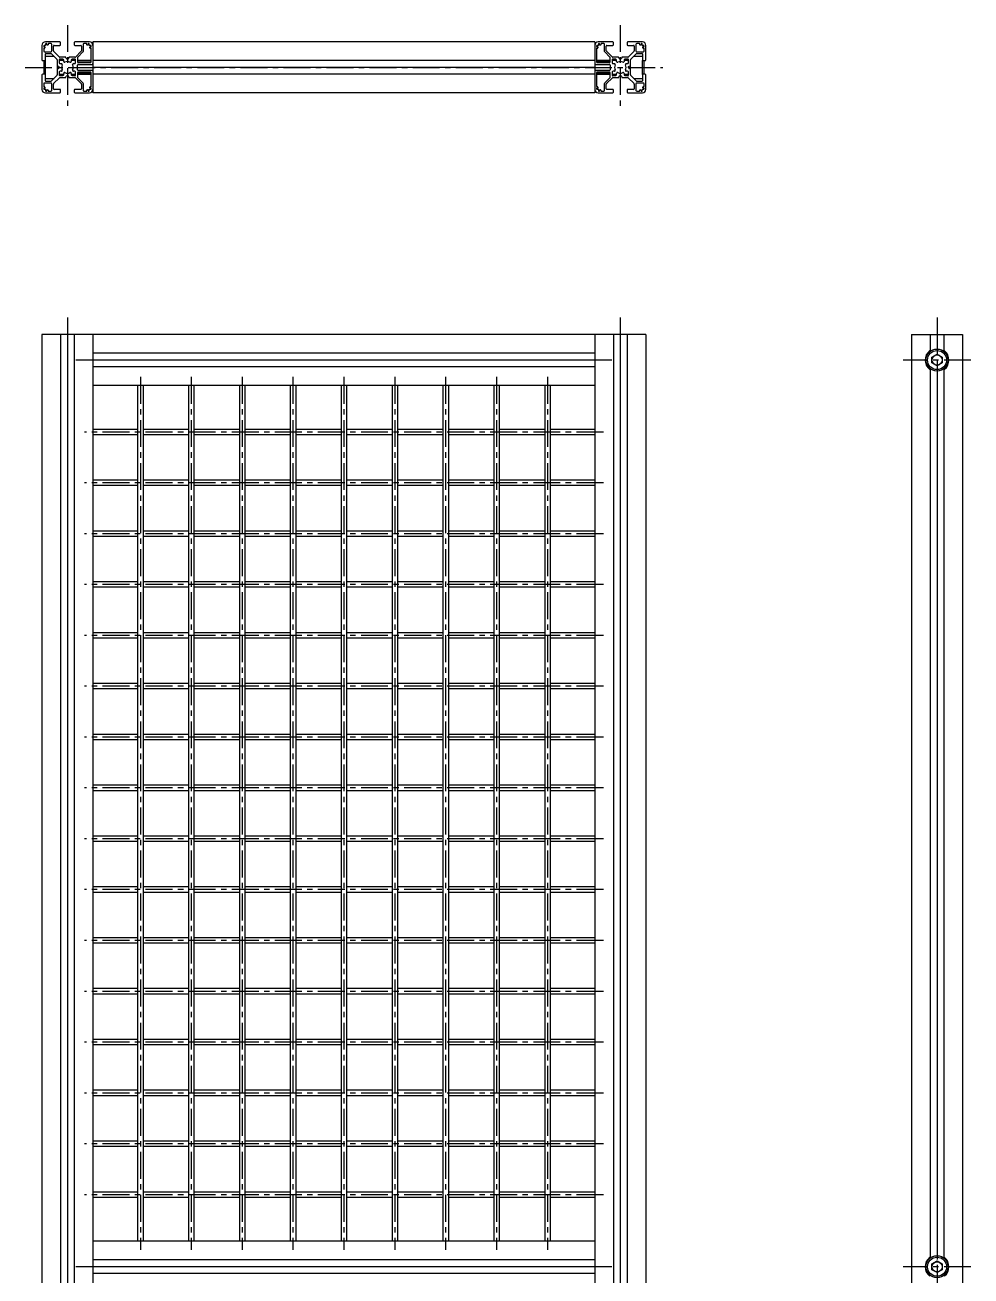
# Model space of a CAD drawing. Extents: x -10 to 548, y -8 to 1443.
# Drawn here: x -10 to 548, y 705 to 1443 of the extents above; entities that cross this region are included whole.
import ezdxf

# ---------------------------------------------------------------- set-up
doc = ezdxf.new("R2010")
doc.units = 0
doc.header["$LTSCALE"] = 0.5
doc.linetypes.add('CENTER', pattern=[50.8, 31.75, -6.35, 6.35, -6.35])
for name, color, linetype in [('MSM_CENTER', 1, 'CENTER'), ('MSM_CONTINUOUS', 7, 'CONTINUOUS'), ('MSM_NARROW', 5, 'CONTINUOUS')]:
    doc.layers.add(name, color=color, linetype=linetype)

msp = doc.modelspace()

# ---------------------------------------------------------------- linework, layer by layer
at = {"layer": 'MSM_CENTER'}
for p, q in [((15, 1442.66), (15, 1392.66)), ((341, 1442.66), (341, 1392.66)), ((-10, 1417.66), (366, 1417.66)), ((15, 1270), (15, 0)), ((341, 1270), (341, 0)), ((527.76, 1270), (527.76, 0)), ((336, 1245), (20, 1245)), ((547.76, 1245), (507.76, 1245)), ((58, 1235), (58, 720)), ((88, 1235), (88, 720)), ((118, 1235), (118, 720)), ((148, 1235), (148, 720)), ((178, 1235), (178, 720)), ((208, 1235), (208, 720)), ((238, 1235), (238, 720)), ((268, 1235), (268, 720)), ((298, 1235), (298, 720)), ((331, 1202.5), (25, 1202.5)), ((331, 1172.5), (25, 1172.5)), ((331, 1142.5), (25, 1142.5)), ((331, 1112.5), (25, 1112.5)), ((331, 1082.5), (25, 1082.5)), ((331, 1052.5), (25, 1052.5)), ((331, 1022.5), (25, 1022.5)), ((331, 992.5), (25, 992.5)), ((331, 962.5), (25, 962.5)), ((331, 932.5), (25, 932.5)), ((331, 902.5), (25, 902.5)), ((331, 872.5), (25, 872.5)), ((331, 842.5), (25, 842.5)), ((331, 812.5), (25, 812.5)), ((331, 782.5), (25, 782.5)), ((331, 752.5), (25, 752.5)), ((336, 710), (20, 710)), ((547.76, 710), (507.76, 710))]:
    msp.add_line(p, q, dxfattribs=at)
at = {"layer": 'MSM_CONTINUOUS'}
for p, q in [((10.6, 1432.66), (2, 1432.66)), ((11, 1431.06), (11, 1432.26)), ((19, 1432.26), (19, 1431.06)), ((28, 1432.66), (19.4, 1432.66)), ((326, 1432.66), (30, 1432.66)), ((30, 1432.66), (30, 1402.66)), ((326, 1432.66), (326, 1402.66)), ((336.6, 1432.66), (328, 1432.66)), ((337, 1431.06), (337, 1432.26)), ((345, 1432.26), (345, 1431.06)), ((354, 1432.66), (345.4, 1432.66)), ((0, 1430.66), (0, 1422.06)), ((1, 1430.3), (1, 1430.03)), ((1, 1428.83), (1, 1427.31)), ((1.66, 1430.5), (1.2, 1430.5)), ((1.2, 1429.83), (1.57, 1429.83)), ((1.57, 1429.03), (1.2, 1429.03)), ((1.4, 1426.91), (5.25, 1426.91)), ((1.77, 1429.63), (1.77, 1429.23)), ((2, 1422.06), (2, 1425.61)), ((2.11, 1431.46), (2.11, 1430.95)), ((2.3, 1425.91), (5.21, 1425.91)), ((2.57, 1431.66), (2.31, 1431.66)), ((2.77, 1431.03), (2.77, 1431.46)), ((3.37, 1430.83), (2.97, 1430.83)), ((3.57, 1431.46), (3.57, 1431.03)), ((5.35, 1431.66), (3.77, 1431.66)), ((5.42, 1425.82), (8.91, 1422.33)), ((5.75, 1427.41), (5.75, 1431.26)), ((6.75, 1427.49), (6.75, 1430.26)), ((10.3, 1423.78), (6.87, 1427.21)), ((7.15, 1430.66), (10.6, 1430.66)), ((19.4, 1430.66), (22.85, 1430.66)), ((23.13, 1427.21), (19.7, 1423.78)), ((24.13, 1426.79), (21.12, 1423.78)), ((23.25, 1430.26), (23.25, 1427.49)), ((24.25, 1431.26), (24.25, 1427.07)), ((26.23, 1431.66), (24.65, 1431.66)), ((26.43, 1431.03), (26.43, 1431.46)), ((27.03, 1430.83), (26.63, 1430.83)), ((27.23, 1431.46), (27.23, 1431.03)), ((27.69, 1431.66), (27.43, 1431.66)), ((27.89, 1430.7), (27.89, 1431.46)), ((28.8, 1430.5), (28.09, 1430.5)), ((28.23, 1429.23), (28.23, 1429.63)), ((28.42, 1429.83), (28.8, 1429.83)), ((28.8, 1429.03), (28.42, 1429.03)), ((29, 1430.03), (29, 1430.3)), ((29, 1420.86), (29, 1428.83)), ((327, 1430.3), (327, 1430.03)), ((327, 1428.83), (327, 1420.86)), ((327.91, 1430.5), (327.2, 1430.5)), ((327.2, 1429.83), (327.57, 1429.83)), ((327.57, 1429.03), (327.2, 1429.03)), ((327.77, 1429.63), (327.77, 1429.23)), ((328.11, 1431.46), (328.11, 1430.7)), ((328.57, 1431.66), (328.31, 1431.66)), ((328.77, 1431.03), (328.77, 1431.46)), ((329.37, 1430.83), (328.97, 1430.83)), ((329.57, 1431.46), (329.57, 1431.03)), ((331.35, 1431.66), (329.77, 1431.66)), ((331.75, 1427.07), (331.75, 1431.26)), ((334.88, 1423.78), (331.87, 1426.79)), ((332.75, 1427.49), (332.75, 1430.26)), ((336.3, 1423.78), (332.87, 1427.21)), ((333.15, 1430.66), (336.6, 1430.66)), ((345.4, 1430.66), (348.85, 1430.66)), ((349.13, 1427.21), (345.7, 1423.78)), ((347.09, 1422.33), (350.58, 1425.82)), ((349.25, 1430.26), (349.25, 1427.49)), ((350.25, 1431.26), (350.25, 1427.41)), ((352.23, 1431.66), (350.65, 1431.66)), ((350.75, 1426.91), (354.6, 1426.91)), ((350.79, 1425.91), (353.7, 1425.91)), ((352.43, 1431.03), (352.43, 1431.46)), ((353.03, 1430.83), (352.63, 1430.83)), ((353.23, 1431.46), (353.23, 1431.03)), ((353.69, 1431.66), (353.43, 1431.66)), ((353.89, 1430.7), (353.89, 1431.46)), ((354, 1425.61), (354, 1422.06)), ((354.8, 1430.5), (354.09, 1430.5)), ((354.22, 1429.23), (354.22, 1429.63)), ((354.8, 1429.03), (354.42, 1429.03)), ((354.42, 1429.83), (354.8, 1429.83)), ((355, 1430.03), (355, 1430.3)), ((355, 1427.31), (355, 1428.83)), ((356, 1422.06), (356, 1430.66)), ((0.4, 1421.66), (1.6, 1421.66)), ((1, 1421.66), (1, 1413.66)), ((1.87, 1421.76), (1.87, 1413.56)), ((7.09, 1424.16), (2, 1424.16)), ((9, 1422.12), (9, 1418.74)), ((9, 1418.74), (9, 1416.57)), ((9.13, 1418.56), (9.82, 1418.31)), ((10.03, 1418.13), (10.3, 1417.66)), ((10.3, 1417.66), (10.03, 1417.19)), ((10.2, 1422.26), (10.2, 1420.37)), ((12.79, 1421.66), (10.2, 1421.66)), ((12.29, 1422.46), (10.4, 1422.46)), ((13.91, 1423.66), (10.58, 1423.66)), ((10.7, 1419.87), (11.49, 1419.87)), ((12.79, 1421.16), (12.79, 1421.96)), ((14.35, 1422.84), (14.1, 1423.53)), ((15, 1422.36), (14.53, 1422.63)), ((15.47, 1422.63), (15, 1422.36)), ((15.9, 1423.53), (15.65, 1422.84)), ((19.42, 1423.66), (16.09, 1423.66)), ((17.21, 1421.96), (17.21, 1421.16)), ((19.8, 1421.66), (17.21, 1421.66)), ((19.6, 1422.46), (17.71, 1422.46)), ((18.51, 1419.87), (19.3, 1419.87)), ((19.8, 1420.37), (19.8, 1422.26)), ((21, 1423.49), (21, 1420.86)), ((29, 1421.66), (21, 1421.66)), ((21, 1416.26), (21, 1419.06)), ((21.4, 1420.46), (28.6, 1420.46)), ((21.4, 1419.46), (29.6, 1419.46)), ((326, 1421.66), (30, 1421.66)), ((326, 1417.66), (30, 1417.66)), ((326.4, 1419.46), (334.6, 1419.46)), ((335, 1421.66), (327, 1421.66)), ((327.4, 1420.46), (334.6, 1420.46)), ((335, 1420.86), (335, 1423.49)), ((335, 1419.06), (335, 1416.26)), ((336.2, 1422.26), (336.2, 1420.37)), ((338.79, 1421.66), (336.2, 1421.66)), ((338.29, 1422.46), (336.4, 1422.46)), ((339.91, 1423.66), (336.58, 1423.66)), ((336.7, 1419.87), (337.49, 1419.87)), ((338.79, 1421.16), (338.79, 1421.96)), ((340.35, 1422.84), (340.1, 1423.53)), ((341, 1422.36), (340.53, 1422.63)), ((341.47, 1422.63), (341, 1422.36)), ((341.9, 1423.53), (341.65, 1422.84)), ((345.42, 1423.66), (342.09, 1423.66)), ((343.21, 1421.96), (343.21, 1421.16)), ((345.8, 1421.66), (343.21, 1421.66)), ((345.6, 1422.46), (343.71, 1422.46)), ((344.51, 1419.87), (345.3, 1419.87)), ((345.7, 1417.66), (345.97, 1418.13)), ((345.97, 1417.19), (345.7, 1417.66)), ((345.8, 1420.37), (345.8, 1422.26)), ((346.18, 1418.31), (346.87, 1418.56)), ((347, 1418.74), (347, 1422.12)), ((347, 1416.57), (347, 1418.74)), ((354, 1424.16), (348.91, 1424.16)), ((354.13, 1413.56), (354.13, 1421.76)), ((354.4, 1421.66), (355.6, 1421.66)), ((355, 1413.66), (355, 1421.66)), ((0, 1413.26), (0, 1404.66)), ((1.6, 1413.66), (0.4, 1413.66)), ((2, 1409.71), (2, 1413.26)), ((2, 1411.16), (7.09, 1411.16)), ((8.91, 1412.98), (5.42, 1409.5)), ((6.87, 1408.11), (10.3, 1411.54)), ((9, 1416.57), (9, 1413.2)), ((9.82, 1417.01), (9.13, 1416.76)), ((10.2, 1414.95), (10.2, 1413.06)), ((10.2, 1413.66), (12.79, 1413.66)), ((10.4, 1412.86), (12.29, 1412.86)), ((10.58, 1411.66), (13.91, 1411.66)), ((11.49, 1415.45), (10.7, 1415.45)), ((12.79, 1413.36), (12.79, 1414.15)), ((14.1, 1411.79), (14.35, 1412.48)), ((14.53, 1412.69), (15, 1412.96)), ((15, 1412.96), (15.47, 1412.69)), ((15.65, 1412.48), (15.9, 1411.79)), ((16.09, 1411.66), (19.42, 1411.66)), ((17.21, 1414.15), (17.21, 1413.36)), ((17.21, 1413.66), (19.8, 1413.66)), ((17.71, 1412.86), (19.6, 1412.86)), ((19.3, 1415.45), (18.51, 1415.45)), ((19.7, 1411.54), (23.13, 1408.11)), ((19.8, 1413.06), (19.8, 1414.95)), ((21, 1414.46), (21, 1411.82)), ((21, 1413.66), (29, 1413.66)), ((21.12, 1411.54), (24.13, 1408.53)), ((29.6, 1415.86), (21.4, 1415.86)), ((28.6, 1414.86), (21.4, 1414.86)), ((29, 1406.48), (29, 1414.46)), ((326, 1413.66), (30, 1413.66)), ((334.6, 1415.86), (326.4, 1415.86)), ((327, 1414.46), (327, 1406.48)), ((327, 1413.66), (335, 1413.66)), ((334.6, 1414.86), (327.4, 1414.86)), ((331.87, 1408.53), (334.88, 1411.54)), ((332.87, 1408.11), (336.3, 1411.54)), ((335, 1411.82), (335, 1414.46)), ((336.2, 1414.95), (336.2, 1413.06)), ((336.2, 1413.66), (338.79, 1413.66)), ((336.4, 1412.86), (338.29, 1412.86)), ((336.58, 1411.66), (339.91, 1411.66)), ((337.49, 1415.45), (336.7, 1415.45)), ((338.79, 1413.36), (338.79, 1414.15)), ((340.1, 1411.79), (340.35, 1412.48)), ((340.53, 1412.69), (341, 1412.96)), ((341, 1412.96), (341.47, 1412.69)), ((341.65, 1412.48), (341.9, 1411.79)), ((342.09, 1411.66), (345.42, 1411.66)), ((343.21, 1414.15), (343.21, 1413.36)), ((343.21, 1413.66), (345.8, 1413.66)), ((343.71, 1412.86), (345.6, 1412.86)), ((345.3, 1415.45), (344.51, 1415.45)), ((345.7, 1411.54), (349.13, 1408.11)), ((345.8, 1413.06), (345.8, 1414.95)), ((346.87, 1416.76), (346.18, 1417.01)), ((347, 1413.2), (347, 1416.57)), ((350.58, 1409.5), (347.09, 1412.98)), ((348.91, 1411.16), (354, 1411.16)), ((354, 1413.26), (354, 1409.71)), ((355.6, 1413.66), (354.4, 1413.66)), ((356, 1404.66), (356, 1413.26)), ((1, 1408.01), (1, 1406.48)), ((1, 1405.28), (1, 1405.02)), ((1.2, 1406.28), (1.57, 1406.28)), ((1.57, 1405.48), (1.2, 1405.48)), ((1.2, 1404.82), (1.91, 1404.82)), ((5.25, 1408.41), (1.4, 1408.41)), ((1.77, 1406.08), (1.77, 1405.68)), ((2, 1402.66), (10.6, 1402.66)), ((2.11, 1404.62), (2.11, 1403.86)), ((5.21, 1409.41), (2.3, 1409.41)), ((2.31, 1403.66), (2.57, 1403.66)), ((2.77, 1403.86), (2.77, 1404.29)), ((2.97, 1404.49), (3.37, 1404.49)), ((3.57, 1404.29), (3.57, 1403.86)), ((3.77, 1403.66), (5.35, 1403.66)), ((5.75, 1404.06), (5.75, 1407.91)), ((6.75, 1405.06), (6.75, 1407.83)), ((10.6, 1404.66), (7.15, 1404.66)), ((11, 1403.06), (11, 1404.26)), ((19, 1404.26), (19, 1403.06)), ((22.85, 1404.66), (19.4, 1404.66)), ((19.4, 1402.66), (28, 1402.66)), ((23.25, 1407.83), (23.25, 1405.06)), ((24.25, 1408.24), (24.25, 1404.06)), ((24.65, 1403.66), (26.23, 1403.66)), ((26.43, 1403.86), (26.43, 1404.29)), ((26.63, 1404.49), (27.03, 1404.49)), ((27.23, 1404.29), (27.23, 1403.86)), ((27.43, 1403.66), (27.69, 1403.66)), ((27.89, 1403.86), (27.89, 1404.62)), ((28.09, 1404.82), (28.8, 1404.82)), ((28.23, 1405.68), (28.23, 1406.08)), ((28.42, 1406.28), (28.8, 1406.28)), ((28.8, 1405.48), (28.42, 1405.48)), ((29, 1405.02), (29, 1405.28)), ((326, 1402.66), (30, 1402.66)), ((327, 1405.28), (327, 1405.02)), ((327.2, 1406.28), (327.57, 1406.28)), ((327.57, 1405.48), (327.2, 1405.48)), ((327.2, 1404.82), (327.91, 1404.82)), ((327.77, 1406.08), (327.77, 1405.68)), ((328, 1402.66), (336.6, 1402.66)), ((328.11, 1404.62), (328.11, 1403.86)), ((328.31, 1403.66), (328.57, 1403.66)), ((328.77, 1403.86), (328.77, 1404.29)), ((328.97, 1404.49), (329.37, 1404.49)), ((329.57, 1404.29), (329.57, 1403.86)), ((329.77, 1403.66), (331.35, 1403.66)), ((331.75, 1404.06), (331.75, 1408.24)), ((332.75, 1405.06), (332.75, 1407.83)), ((336.6, 1404.66), (333.15, 1404.66)), ((337, 1403.06), (337, 1404.26)), ((345, 1404.26), (345, 1403.06)), ((348.85, 1404.66), (345.4, 1404.66)), ((345.4, 1402.66), (354, 1402.66)), ((349.25, 1407.83), (349.25, 1405.06)), ((350.25, 1407.91), (350.25, 1404.06)), ((350.65, 1403.66), (352.23, 1403.66)), ((354.6, 1408.41), (350.75, 1408.41)), ((353.7, 1409.41), (350.79, 1409.41)), ((352.43, 1403.86), (352.43, 1404.29)), ((352.63, 1404.49), (353.03, 1404.49)), ((353.23, 1404.29), (353.23, 1403.86)), ((353.43, 1403.66), (353.69, 1403.66)), ((353.89, 1403.86), (353.89, 1404.37)), ((354.22, 1405.68), (354.22, 1406.08)), ((354.34, 1404.82), (354.8, 1404.82)), ((354.8, 1405.48), (354.42, 1405.48)), ((354.42, 1406.28), (354.8, 1406.28)), ((355, 1406.48), (355, 1408.01)), ((355, 1405.02), (355, 1405.28)), ((0, 1260), (0, 10)), ((356, 1260), (0, 1260)), ((11, 1260), (11, 10)), ((15, 1260), (15, 10)), ((19, 1260), (19, 10)), ((30, 1260), (30, 10)), ((326, 1260), (326, 10)), ((337, 1260), (337, 10)), ((341, 1260), (341, 10)), ((345, 1260), (345, 10)), ((356, 1260), (356, 10)), ((512.76, 1260), (512.76, 10)), ((512.76, 1260), (542.76, 1260)), ((523.76, 1260), (523.76, 1250.74)), ((527.76, 1260), (527.76, 1251.5)), ((531.76, 1260), (531.76, 1250.74)), ((542.76, 1260), (542.76, 10)), ((326, 1249), (30, 1249)), ((523.39, 1250.47), (523.36, 1250.44)), ((523.52, 1250.57), (523.39, 1250.47)), ((523.62, 1250.65), (523.52, 1250.57)), ((523.7, 1250.7), (523.62, 1250.65)), ((523.74, 1250.73), (523.7, 1250.7)), ((523.76, 1250.74), (523.74, 1250.73)), ((524.76, 1246.73), (527.76, 1248.46)), ((527.76, 1248.46), (530.76, 1246.73)), ((531.77, 1250.74), (531.76, 1250.74)), ((531.81, 1250.71), (531.77, 1250.74)), ((531.88, 1250.66), (531.81, 1250.71)), ((532, 1250.57), (531.88, 1250.66)), ((532.16, 1250.44), (532, 1250.57)), ((326, 1245), (30, 1245)), ((326, 1241), (30, 1241)), ((524.76, 1243.27), (524.76, 1246.73)), ((527.76, 1241.54), (524.76, 1243.27)), ((530.76, 1243.27), (527.76, 1241.54)), ((530.76, 1246.73), (530.76, 1243.27)), ((523.36, 1239.56), (523.52, 1239.43)), ((523.52, 1239.43), (523.64, 1239.34)), ((523.64, 1239.34), (523.71, 1239.29)), ((523.71, 1239.29), (523.76, 1239.26)), ((523.76, 1239.26), (523.76, 715.74)), ((523.76, 1239.26), (523.76, 1239.26)), ((527.76, 1238.5), (527.76, 716.5)), ((531.76, 1239.26), (531.78, 1239.27)), ((531.76, 1239.26), (531.76, 715.74)), ((531.78, 1239.27), (531.82, 1239.3)), ((531.82, 1239.3), (531.9, 1239.35)), ((531.9, 1239.35), (532, 1239.43)), ((532, 1239.43), (532.13, 1239.53)), ((532.13, 1239.53), (532.16, 1239.56)), ((326, 1230), (30, 1230)), ((56.4, 1230), (56.4, 725)), ((59.6, 1230), (59.6, 725)), ((86.4, 1230), (86.4, 725)), ((89.6, 1230), (89.6, 725)), ((116.4, 1230), (116.4, 725)), ((119.6, 1230), (119.6, 725)), ((146.4, 1230), (146.4, 725)), ((149.6, 1230), (149.6, 725)), ((176.4, 1230), (176.4, 725)), ((179.6, 1230), (179.6, 725)), ((206.4, 1230), (206.4, 725)), ((209.6, 1230), (209.6, 725)), ((236.4, 1230), (236.4, 725)), ((239.6, 1230), (239.6, 725)), ((266.4, 1230), (266.4, 725)), ((269.6, 1230), (269.6, 725)), ((296.4, 1230), (296.4, 725)), ((299.6, 1230), (299.6, 725)), ((56.4, 1204.1), (30, 1204.1)), ((86.4, 1204.1), (59.6, 1204.1)), ((116.4, 1204.1), (89.6, 1204.1)), ((146.4, 1204.1), (119.6, 1204.1)), ((176.4, 1204.1), (149.6, 1204.1)), ((206.4, 1204.1), (179.6, 1204.1)), ((236.4, 1204.1), (209.6, 1204.1)), ((266.4, 1204.1), (239.6, 1204.1)), ((296.4, 1204.1), (269.6, 1204.1)), ((326, 1204.1), (299.6, 1204.1)), ((56.4, 1200.9), (30, 1200.9)), ((86.4, 1200.9), (59.6, 1200.9)), ((116.4, 1200.9), (89.6, 1200.9)), ((146.4, 1200.9), (119.6, 1200.9)), ((176.4, 1200.9), (149.6, 1200.9)), ((206.4, 1200.9), (179.6, 1200.9)), ((236.4, 1200.9), (209.6, 1200.9)), ((266.4, 1200.9), (239.6, 1200.9)), ((296.4, 1200.9), (269.6, 1200.9)), ((326, 1200.9), (299.6, 1200.9)), ((56.4, 1174.1), (30, 1174.1)), ((86.4, 1174.1), (59.6, 1174.1)), ((116.4, 1174.1), (89.6, 1174.1)), ((146.4, 1174.1), (119.6, 1174.1)), ((176.4, 1174.1), (149.6, 1174.1)), ((206.4, 1174.1), (179.6, 1174.1)), ((236.4, 1174.1), (209.6, 1174.1)), ((266.4, 1174.1), (239.6, 1174.1)), ((296.4, 1174.1), (269.6, 1174.1)), ((326, 1174.1), (299.6, 1174.1)), ((56.4, 1170.9), (30, 1170.9)), ((86.4, 1170.9), (59.6, 1170.9)), ((116.4, 1170.9), (89.6, 1170.9)), ((146.4, 1170.9), (119.6, 1170.9)), ((176.4, 1170.9), (149.6, 1170.9)), ((206.4, 1170.9), (179.6, 1170.9)), ((236.4, 1170.9), (209.6, 1170.9)), ((266.4, 1170.9), (239.6, 1170.9)), ((296.4, 1170.9), (269.6, 1170.9)), ((326, 1170.9), (299.6, 1170.9)), ((56.4, 1144.1), (30, 1144.1)), ((86.4, 1144.1), (59.6, 1144.1)), ((116.4, 1144.1), (89.6, 1144.1)), ((146.4, 1144.1), (119.6, 1144.1)), ((176.4, 1144.1), (149.6, 1144.1)), ((206.4, 1144.1), (179.6, 1144.1)), ((236.4, 1144.1), (209.6, 1144.1)), ((266.4, 1144.1), (239.6, 1144.1)), ((296.4, 1144.1), (269.6, 1144.1)), ((326, 1144.1), (299.6, 1144.1)), ((56.4, 1140.9), (30, 1140.9)), ((86.4, 1140.9), (59.6, 1140.9)), ((116.4, 1140.9), (89.6, 1140.9)), ((146.4, 1140.9), (119.6, 1140.9)), ((176.4, 1140.9), (149.6, 1140.9)), ((206.4, 1140.9), (179.6, 1140.9)), ((236.4, 1140.9), (209.6, 1140.9)), ((266.4, 1140.9), (239.6, 1140.9)), ((296.4, 1140.9), (269.6, 1140.9)), ((326, 1140.9), (299.6, 1140.9)), ((56.4, 1114.1), (30, 1114.1)), ((56.4, 1110.9), (30, 1110.9)), ((86.4, 1114.1), (59.6, 1114.1)), ((86.4, 1110.9), (59.6, 1110.9)), ((116.4, 1114.1), (89.6, 1114.1)), ((116.4, 1110.9), (89.6, 1110.9)), ((146.4, 1114.1), (119.6, 1114.1)), ((146.4, 1110.9), (119.6, 1110.9)), ((176.4, 1114.1), (149.6, 1114.1)), ((176.4, 1110.9), (149.6, 1110.9)), ((206.4, 1114.1), (179.6, 1114.1)), ((206.4, 1110.9), (179.6, 1110.9)), ((236.4, 1114.1), (209.6, 1114.1)), ((236.4, 1110.9), (209.6, 1110.9)), ((266.4, 1114.1), (239.6, 1114.1)), ((266.4, 1110.9), (239.6, 1110.9)), ((296.4, 1114.1), (269.6, 1114.1)), ((296.4, 1110.9), (269.6, 1110.9)), ((326, 1114.1), (299.6, 1114.1)), ((326, 1110.9), (299.6, 1110.9)), ((56.4, 1084.1), (30, 1084.1)), ((56.4, 1080.9), (30, 1080.9)), ((86.4, 1084.1), (59.6, 1084.1)), ((86.4, 1080.9), (59.6, 1080.9)), ((116.4, 1084.1), (89.6, 1084.1)), ((116.4, 1080.9), (89.6, 1080.9)), ((146.4, 1084.1), (119.6, 1084.1)), ((146.4, 1080.9), (119.6, 1080.9)), ((176.4, 1084.1), (149.6, 1084.1)), ((176.4, 1080.9), (149.6, 1080.9)), ((206.4, 1084.1), (179.6, 1084.1)), ((206.4, 1080.9), (179.6, 1080.9)), ((236.4, 1084.1), (209.6, 1084.1)), ((236.4, 1080.9), (209.6, 1080.9)), ((266.4, 1084.1), (239.6, 1084.1)), ((266.4, 1080.9), (239.6, 1080.9)), ((296.4, 1084.1), (269.6, 1084.1)), ((296.4, 1080.9), (269.6, 1080.9)), ((326, 1084.1), (299.6, 1084.1)), ((326, 1080.9), (299.6, 1080.9)), ((56.4, 1054.1), (30, 1054.1)), ((56.4, 1050.9), (30, 1050.9)), ((86.4, 1054.1), (59.6, 1054.1)), ((86.4, 1050.9), (59.6, 1050.9)), ((116.4, 1054.1), (89.6, 1054.1)), ((116.4, 1050.9), (89.6, 1050.9)), ((146.4, 1054.1), (119.6, 1054.1)), ((146.4, 1050.9), (119.6, 1050.9)), ((176.4, 1054.1), (149.6, 1054.1)), ((176.4, 1050.9), (149.6, 1050.9)), ((206.4, 1054.1), (179.6, 1054.1)), ((206.4, 1050.9), (179.6, 1050.9)), ((236.4, 1054.1), (209.6, 1054.1)), ((236.4, 1050.9), (209.6, 1050.9)), ((266.4, 1054.1), (239.6, 1054.1)), ((266.4, 1050.9), (239.6, 1050.9)), ((296.4, 1054.1), (269.6, 1054.1)), ((296.4, 1050.9), (269.6, 1050.9)), ((326, 1054.1), (299.6, 1054.1)), ((326, 1050.9), (299.6, 1050.9)), ((56.4, 1024.1), (30, 1024.1)), ((56.4, 1020.9), (30, 1020.9)), ((86.4, 1024.1), (59.6, 1024.1)), ((86.4, 1020.9), (59.6, 1020.9)), ((116.4, 1024.1), (89.6, 1024.1)), ((116.4, 1020.9), (89.6, 1020.9)), ((146.4, 1024.1), (119.6, 1024.1)), ((146.4, 1020.9), (119.6, 1020.9)), ((176.4, 1024.1), (149.6, 1024.1)), ((176.4, 1020.9), (149.6, 1020.9)), ((206.4, 1024.1), (179.6, 1024.1)), ((206.4, 1020.9), (179.6, 1020.9)), ((236.4, 1024.1), (209.6, 1024.1)), ((236.4, 1020.9), (209.6, 1020.9)), ((266.4, 1024.1), (239.6, 1024.1)), ((266.4, 1020.9), (239.6, 1020.9)), ((296.4, 1024.1), (269.6, 1024.1)), ((296.4, 1020.9), (269.6, 1020.9)), ((326, 1024.1), (299.6, 1024.1)), ((326, 1020.9), (299.6, 1020.9)), ((56.4, 994.1), (30, 994.1)), ((56.4, 990.9), (30, 990.9)), ((86.4, 994.1), (59.6, 994.1)), ((86.4, 990.9), (59.6, 990.9)), ((116.4, 994.1), (89.6, 994.1)), ((116.4, 990.9), (89.6, 990.9)), ((146.4, 994.1), (119.6, 994.1)), ((146.4, 990.9), (119.6, 990.9)), ((176.4, 994.1), (149.6, 994.1)), ((176.4, 990.9), (149.6, 990.9)), ((206.4, 994.1), (179.6, 994.1)), ((206.4, 990.9), (179.6, 990.9)), ((236.4, 994.1), (209.6, 994.1)), ((236.4, 990.9), (209.6, 990.9)), ((266.4, 994.1), (239.6, 994.1)), ((266.4, 990.9), (239.6, 990.9)), ((296.4, 994.1), (269.6, 994.1)), ((296.4, 990.9), (269.6, 990.9)), ((326, 994.1), (299.6, 994.1)), ((326, 990.9), (299.6, 990.9)), ((56.4, 964.1), (30, 964.1)), ((56.4, 960.9), (30, 960.9)), ((86.4, 964.1), (59.6, 964.1)), ((86.4, 960.9), (59.6, 960.9)), ((116.4, 964.1), (89.6, 964.1)), ((116.4, 960.9), (89.6, 960.9)), ((146.4, 964.1), (119.6, 964.1)), ((146.4, 960.9), (119.6, 960.9)), ((176.4, 964.1), (149.6, 964.1)), ((176.4, 960.9), (149.6, 960.9)), ((206.4, 964.1), (179.6, 964.1)), ((206.4, 960.9), (179.6, 960.9)), ((236.4, 964.1), (209.6, 964.1)), ((236.4, 960.9), (209.6, 960.9)), ((266.4, 964.1), (239.6, 964.1)), ((266.4, 960.9), (239.6, 960.9)), ((296.4, 964.1), (269.6, 964.1)), ((296.4, 960.9), (269.6, 960.9)), ((326, 964.1), (299.6, 964.1)), ((326, 960.9), (299.6, 960.9)), ((56.4, 934.1), (30, 934.1)), ((56.4, 930.9), (30, 930.9)), ((86.4, 934.1), (59.6, 934.1)), ((86.4, 930.9), (59.6, 930.9)), ((116.4, 934.1), (89.6, 934.1)), ((116.4, 930.9), (89.6, 930.9)), ((146.4, 934.1), (119.6, 934.1)), ((146.4, 930.9), (119.6, 930.9)), ((176.4, 934.1), (149.6, 934.1)), ((176.4, 930.9), (149.6, 930.9)), ((206.4, 934.1), (179.6, 934.1)), ((206.4, 930.9), (179.6, 930.9)), ((236.4, 934.1), (209.6, 934.1)), ((236.4, 930.9), (209.6, 930.9)), ((266.4, 934.1), (239.6, 934.1)), ((266.4, 930.9), (239.6, 930.9)), ((296.4, 934.1), (269.6, 934.1)), ((296.4, 930.9), (269.6, 930.9)), ((326, 934.1), (299.6, 934.1)), ((326, 930.9), (299.6, 930.9)), ((56.4, 904.1), (30, 904.1)), ((56.4, 900.9), (30, 900.9)), ((86.4, 904.1), (59.6, 904.1)), ((86.4, 900.9), (59.6, 900.9)), ((116.4, 904.1), (89.6, 904.1)), ((116.4, 900.9), (89.6, 900.9)), ((146.4, 904.1), (119.6, 904.1)), ((146.4, 900.9), (119.6, 900.9)), ((176.4, 904.1), (149.6, 904.1)), ((176.4, 900.9), (149.6, 900.9)), ((206.4, 904.1), (179.6, 904.1)), ((206.4, 900.9), (179.6, 900.9)), ((236.4, 904.1), (209.6, 904.1)), ((236.4, 900.9), (209.6, 900.9)), ((266.4, 904.1), (239.6, 904.1)), ((266.4, 900.9), (239.6, 900.9)), ((296.4, 904.1), (269.6, 904.1)), ((296.4, 900.9), (269.6, 900.9)), ((326, 904.1), (299.6, 904.1)), ((326, 900.9), (299.6, 900.9)), ((56.4, 874.1), (30, 874.1)), ((86.4, 874.1), (59.6, 874.1)), ((116.4, 874.1), (89.6, 874.1)), ((146.4, 874.1), (119.6, 874.1)), ((176.4, 874.1), (149.6, 874.1)), ((206.4, 874.1), (179.6, 874.1)), ((236.4, 874.1), (209.6, 874.1)), ((266.4, 874.1), (239.6, 874.1)), ((296.4, 874.1), (269.6, 874.1)), ((326, 874.1), (299.6, 874.1)), ((56.4, 870.9), (30, 870.9)), ((86.4, 870.9), (59.6, 870.9)), ((116.4, 870.9), (89.6, 870.9)), ((146.4, 870.9), (119.6, 870.9)), ((176.4, 870.9), (149.6, 870.9)), ((206.4, 870.9), (179.6, 870.9)), ((236.4, 870.9), (209.6, 870.9)), ((266.4, 870.9), (239.6, 870.9)), ((296.4, 870.9), (269.6, 870.9)), ((326, 870.9), (299.6, 870.9)), ((56.4, 844.1), (30, 844.1)), ((86.4, 844.1), (59.6, 844.1)), ((116.4, 844.1), (89.6, 844.1)), ((146.4, 844.1), (119.6, 844.1)), ((176.4, 844.1), (149.6, 844.1)), ((206.4, 844.1), (179.6, 844.1)), ((236.4, 844.1), (209.6, 844.1)), ((266.4, 844.1), (239.6, 844.1)), ((296.4, 844.1), (269.6, 844.1)), ((326, 844.1), (299.6, 844.1)), ((56.4, 840.9), (30, 840.9)), ((86.4, 840.9), (59.6, 840.9)), ((116.4, 840.9), (89.6, 840.9)), ((146.4, 840.9), (119.6, 840.9)), ((176.4, 840.9), (149.6, 840.9)), ((206.4, 840.9), (179.6, 840.9)), ((236.4, 840.9), (209.6, 840.9)), ((266.4, 840.9), (239.6, 840.9)), ((296.4, 840.9), (269.6, 840.9)), ((326, 840.9), (299.6, 840.9)), ((56.4, 814.1), (30, 814.1)), ((86.4, 814.1), (59.6, 814.1)), ((116.4, 814.1), (89.6, 814.1)), ((146.4, 814.1), (119.6, 814.1)), ((176.4, 814.1), (149.6, 814.1)), ((206.4, 814.1), (179.6, 814.1)), ((236.4, 814.1), (209.6, 814.1)), ((266.4, 814.1), (239.6, 814.1)), ((296.4, 814.1), (269.6, 814.1)), ((326, 814.1), (299.6, 814.1)), ((56.4, 810.9), (30, 810.9)), ((86.4, 810.9), (59.6, 810.9)), ((116.4, 810.9), (89.6, 810.9)), ((146.4, 810.9), (119.6, 810.9)), ((176.4, 810.9), (149.6, 810.9)), ((206.4, 810.9), (179.6, 810.9)), ((236.4, 810.9), (209.6, 810.9)), ((266.4, 810.9), (239.6, 810.9)), ((296.4, 810.9), (269.6, 810.9)), ((326, 810.9), (299.6, 810.9)), ((56.4, 784.1), (30, 784.1)), ((86.4, 784.1), (59.6, 784.1)), ((116.4, 784.1), (89.6, 784.1)), ((146.4, 784.1), (119.6, 784.1)), ((176.4, 784.1), (149.6, 784.1)), ((206.4, 784.1), (179.6, 784.1)), ((236.4, 784.1), (209.6, 784.1)), ((266.4, 784.1), (239.6, 784.1)), ((296.4, 784.1), (269.6, 784.1)), ((326, 784.1), (299.6, 784.1)), ((56.4, 780.9), (30, 780.9)), ((86.4, 780.9), (59.6, 780.9)), ((116.4, 780.9), (89.6, 780.9)), ((146.4, 780.9), (119.6, 780.9)), ((176.4, 780.9), (149.6, 780.9)), ((206.4, 780.9), (179.6, 780.9)), ((236.4, 780.9), (209.6, 780.9)), ((266.4, 780.9), (239.6, 780.9)), ((296.4, 780.9), (269.6, 780.9)), ((326, 780.9), (299.6, 780.9)), ((56.4, 754.1), (30, 754.1)), ((86.4, 754.1), (59.6, 754.1)), ((116.4, 754.1), (89.6, 754.1)), ((146.4, 754.1), (119.6, 754.1)), ((176.4, 754.1), (149.6, 754.1)), ((206.4, 754.1), (179.6, 754.1)), ((236.4, 754.1), (209.6, 754.1)), ((266.4, 754.1), (239.6, 754.1)), ((296.4, 754.1), (269.6, 754.1)), ((326, 754.1), (299.6, 754.1)), ((56.4, 750.9), (30, 750.9)), ((86.4, 750.9), (59.6, 750.9)), ((116.4, 750.9), (89.6, 750.9)), ((146.4, 750.9), (119.6, 750.9)), ((176.4, 750.9), (149.6, 750.9)), ((206.4, 750.9), (179.6, 750.9)), ((236.4, 750.9), (209.6, 750.9)), ((266.4, 750.9), (239.6, 750.9)), ((296.4, 750.9), (269.6, 750.9)), ((326, 750.9), (299.6, 750.9)), ((326, 725), (30, 725)), ((326, 714), (30, 714)), ((326, 710), (30, 710)), ((523.39, 715.47), (523.36, 715.44)), ((523.52, 715.57), (523.39, 715.47)), ((523.62, 715.65), (523.52, 715.57)), ((523.7, 715.7), (523.62, 715.65)), ((523.74, 715.73), (523.7, 715.7)), ((523.76, 715.74), (523.74, 715.73)), ((524.76, 711.73), (527.76, 713.46)), ((524.76, 708.27), (524.76, 711.73)), ((527.76, 713.46), (530.76, 711.73)), ((530.76, 711.73), (530.76, 708.27)), ((531.77, 715.74), (531.76, 715.74)), ((531.81, 715.71), (531.77, 715.74)), ((531.88, 715.66), (531.81, 715.71)), ((532, 715.57), (531.88, 715.66)), ((532.16, 715.44), (532, 715.57)), ((326, 706), (30, 706)), ((523.36, 704.56), (523.52, 704.43)), ((527.76, 706.54), (524.76, 708.27)), ((530.76, 708.27), (527.76, 706.54)), ((532.13, 704.53), (532.16, 704.56))]:
    msp.add_line(p, q, dxfattribs=at)
for centre, radius in [((527.76, 1245), 6.5), ((527.76, 1245), 5.63), ((527.76, 1245), 3), ((527.76, 710), 6.5), ((527.76, 710), 5.63), ((527.76, 710), 3)]:
    msp.add_circle(centre, radius, dxfattribs=at)
for centre, radius, start, end in [((2, 1430.66), 2, 90, 180), ((10.6, 1432.26), 0.4, 0, 90), ((19.4, 1432.26), 0.4, 90, 180), ((28, 1430.66), 2, 0, 90), ((328, 1430.66), 2, 90, 180), ((336.6, 1432.26), 0.4, 0, 90), ((345.4, 1432.26), 0.4, 90, 180), ((354, 1430.66), 2, 0, 90), ((1.2, 1430.3), 0.2, 90, 180), ((1.2, 1430.03), 0.2, 180, 270), ((1.2, 1428.83), 0.2, 90, 180), ((1.4, 1427.31), 0.4, 180, 270), ((1.57, 1429.23), 0.2, 270, 0), ((1.57, 1429.63), 0.2, 0, 90), ((1.66, 1430.95), 0.448, 270, 0), ((2.3, 1425.61), 0.3, 90, 180), ((2.31, 1431.46), 0.2, 90, 180), ((2.57, 1431.46), 0.2, 0, 90), ((2.97, 1431.03), 0.2, 180, 270), ((3.37, 1431.03), 0.2, 270, 0), ((3.77, 1431.46), 0.2, 90, 180), ((5.21, 1425.61), 0.3, 45, 90), ((5.25, 1427.41), 0.5, 270, 0), ((5.35, 1431.26), 0.4, 0, 90), ((7.15, 1430.26), 0.4, 90, 180), ((7.15, 1427.49), 0.4, 180, 225), ((10.6, 1431.06), 0.4, 270, 0), ((19.4, 1431.06), 0.4, 180, 270), ((22.85, 1430.26), 0.4, 0, 90), ((22.85, 1427.49), 0.4, 315, 0), ((23.85, 1427.07), 0.4, 315, 0), ((24.65, 1431.26), 0.4, 90, 180), ((26.23, 1431.46), 0.2, 0, 90), ((26.63, 1431.03), 0.2, 180, 270), ((27.03, 1431.03), 0.2, 270, 0), ((27.43, 1431.46), 0.2, 90, 180), ((27.69, 1431.46), 0.2, 0, 90), ((28.09, 1430.7), 0.2, 180, 270), ((28.42, 1429.63), 0.2, 90, 180), ((28.42, 1429.23), 0.2, 180, 270), ((28.8, 1430.3), 0.2, 0, 90), ((28.8, 1430.03), 0.2, 270, 0), ((28.8, 1428.83), 0.2, 0, 90), ((327.2, 1430.3), 0.2, 90, 180), ((327.2, 1430.03), 0.2, 180, 270), ((327.2, 1428.83), 0.2, 90, 180), ((327.57, 1429.63), 0.2, 0, 90), ((327.57, 1429.23), 0.2, 270, 0), ((327.91, 1430.7), 0.2, 270, 0), ((328.31, 1431.46), 0.2, 90, 180), ((328.57, 1431.46), 0.2, 0, 90), ((328.97, 1431.03), 0.2, 180, 270), ((329.37, 1431.03), 0.2, 270, 0), ((329.77, 1431.46), 0.2, 90, 180), ((331.35, 1431.26), 0.4, 0, 90), ((332.15, 1427.07), 0.4, 180, 225), ((333.15, 1430.26), 0.4, 90, 180), ((333.15, 1427.49), 0.4, 180, 225), ((336.6, 1431.06), 0.4, 270, 0), ((345.4, 1431.06), 0.4, 180, 270), ((348.85, 1430.26), 0.4, 0, 90), ((348.85, 1427.49), 0.4, 315, 0), ((350.65, 1431.26), 0.4, 90, 180), ((350.75, 1427.41), 0.5, 180, 270), ((350.79, 1425.61), 0.3, 90, 135), ((352.23, 1431.46), 0.2, 0, 90), ((352.63, 1431.03), 0.2, 180, 270), ((353.03, 1431.03), 0.2, 270, 0), ((353.43, 1431.46), 0.2, 90, 180), ((353.69, 1431.46), 0.2, 0, 90), ((353.7, 1425.61), 0.3, 0, 90), ((354.09, 1430.7), 0.2, 180, 270), ((354.42, 1429.63), 0.2, 90, 180), ((354.42, 1429.23), 0.2, 180, 270), ((354.6, 1427.31), 0.4, 270, 0), ((354.8, 1430.3), 0.2, 0, 90), ((354.8, 1430.03), 0.2, 270, 0), ((354.8, 1428.83), 0.2, 0, 90), ((0.4, 1422.06), 0.4, 180, 270), ((1.6, 1422.06), 0.4, 270, 0), ((8.7, 1422.12), 0.3, 0, 45), ((9.2, 1418.74), 0.2, 180, 250), ((9.68, 1417.93), 0.4, 30, 70), ((9.68, 1417.39), 0.4, 290, 330), ((10.4, 1422.26), 0.2, 90, 180), ((10.7, 1420.37), 0.5, 180, 270), ((10.58, 1424.06), 0.4, 225, 270), ((11.49, 1419.37), 0.5, 333.99424, 90), ((15, 1417.66), 3.4, 153.99424, 206.00576), ((12.29, 1421.96), 0.5, 0, 90), ((13.29, 1421.16), 0.5, 180, 296.00576), ((15, 1417.66), 3.4, 63.99424, 116.00576), ((13.91, 1423.46), 0.2, 20, 90), ((14.73, 1422.98), 0.4, 200, 240), ((15.27, 1422.98), 0.4, 300, 340), ((16.09, 1423.46), 0.2, 90, 160), ((16.71, 1421.16), 0.5, 243.99424, 0), ((17.71, 1421.96), 0.5, 90, 180), ((18.51, 1419.37), 0.5, 90, 206.00576), ((15, 1417.66), 3.4, 333.99424, 26.00576), ((19.3, 1420.37), 0.5, 270, 0), ((19.42, 1424.06), 0.4, 270, 315), ((19.6, 1422.26), 0.2, 0, 90), ((21.4, 1423.49), 0.4, 135, 180), ((21.4, 1420.86), 0.4, 180, 270), ((21.4, 1419.06), 0.4, 90, 180), ((28.6, 1420.86), 0.4, 270, 0), ((29.6, 1419.86), 0.4, 270, 0), ((326.4, 1419.86), 0.4, 180, 270), ((327.4, 1420.86), 0.4, 180, 270), ((334.6, 1420.86), 0.4, 270, 0), ((334.6, 1419.06), 0.4, 0, 90), ((334.6, 1423.49), 0.4, 0, 45), ((336.4, 1422.26), 0.2, 90, 180), ((336.7, 1420.37), 0.5, 180, 270), ((336.58, 1424.06), 0.4, 225, 270), ((337.49, 1419.37), 0.5, 333.99424, 90), ((341, 1417.66), 3.4, 153.99424, 206.00576), ((338.29, 1421.96), 0.5, 0, 90), ((339.29, 1421.16), 0.5, 180, 296.00576), ((341, 1417.66), 3.4, 63.99424, 116.00576), ((339.91, 1423.46), 0.2, 20, 90), ((340.73, 1422.98), 0.4, 200, 240), ((341.27, 1422.98), 0.4, 300, 340), ((342.09, 1423.46), 0.2, 90, 160), ((342.71, 1421.16), 0.5, 243.99424, 0), ((343.71, 1421.96), 0.5, 90, 180), ((344.51, 1419.37), 0.5, 90, 206.00576), ((341, 1417.66), 3.4, 333.99424, 26.00576), ((345.3, 1420.37), 0.5, 270, 0), ((345.42, 1424.06), 0.4, 270, 315), ((345.6, 1422.26), 0.2, 0, 90), ((346.32, 1417.93), 0.4, 110, 150), ((346.32, 1417.39), 0.4, 210, 250), ((346.8, 1418.74), 0.2, 290, 0), ((347.3, 1422.12), 0.3, 135, 180), ((354.4, 1422.06), 0.4, 180, 270), ((355.6, 1422.06), 0.4, 270, 0), ((0.4, 1413.26), 0.4, 90, 180), ((1.6, 1413.26), 0.4, 0, 90), ((8.7, 1413.2), 0.3, 315, 0), ((9.2, 1416.57), 0.2, 110, 180), ((10.7, 1414.95), 0.5, 90, 180), ((10.4, 1413.06), 0.2, 180, 270), ((10.58, 1411.26), 0.4, 90, 135), ((11.49, 1415.95), 0.5, 270, 26.00576), ((12.29, 1413.36), 0.5, 270, 0), ((13.29, 1414.15), 0.5, 63.99424, 180), ((15, 1417.66), 3.4, 243.99424, 296.00576), ((13.91, 1411.86), 0.2, 270, 340), ((14.73, 1412.34), 0.4, 120, 160), ((15.27, 1412.34), 0.4, 20, 60), ((16.09, 1411.86), 0.2, 200, 270), ((16.71, 1414.15), 0.5, 0, 116.00576), ((17.71, 1413.36), 0.5, 180, 270), ((18.51, 1415.95), 0.5, 153.99424, 270), ((19.3, 1414.95), 0.5, 0, 90), ((19.42, 1411.26), 0.4, 45, 90), ((19.6, 1413.06), 0.2, 270, 0), ((21.4, 1416.26), 0.4, 180, 270), ((21.4, 1414.46), 0.4, 90, 180), ((21.4, 1411.82), 0.4, 180, 225), ((28.6, 1414.46), 0.4, 0, 90), ((29.6, 1415.46), 0.4, 0, 90), ((326.4, 1415.46), 0.4, 90, 180), ((327.4, 1414.46), 0.4, 90, 180), ((334.6, 1416.26), 0.4, 270, 0), ((334.6, 1414.46), 0.4, 0, 90), ((334.6, 1411.82), 0.4, 315, 0), ((336.7, 1414.95), 0.5, 90, 180), ((336.4, 1413.06), 0.2, 180, 270), ((336.58, 1411.26), 0.4, 90, 135), ((337.49, 1415.95), 0.5, 270, 26.00576), ((338.29, 1413.36), 0.5, 270, 0), ((339.29, 1414.15), 0.5, 63.99424, 180), ((341, 1417.66), 3.4, 243.99424, 296.00576), ((339.91, 1411.86), 0.2, 270, 340), ((340.73, 1412.34), 0.4, 120, 160), ((341.27, 1412.34), 0.4, 20, 60), ((342.09, 1411.86), 0.2, 200, 270), ((342.71, 1414.15), 0.5, 0, 116.00576), ((343.71, 1413.36), 0.5, 180, 270), ((344.51, 1415.95), 0.5, 153.99424, 270), ((345.3, 1414.95), 0.5, 0, 90), ((345.42, 1411.26), 0.4, 45, 90), ((345.6, 1413.06), 0.2, 270, 0), ((346.8, 1416.57), 0.2, 0, 70), ((347.3, 1413.2), 0.3, 180, 225), ((354.4, 1413.26), 0.4, 90, 180), ((355.6, 1413.26), 0.4, 0, 90), ((2, 1404.66), 2, 180, 270), ((1.4, 1408.01), 0.4, 90, 180), ((1.2, 1406.48), 0.2, 180, 270), ((1.2, 1405.28), 0.2, 90, 180), ((1.2, 1405.02), 0.2, 180, 270), ((1.57, 1405.68), 0.2, 270, 0), ((1.57, 1406.08), 0.2, 0, 90), ((1.91, 1404.62), 0.2, 0, 90), ((2.3, 1409.71), 0.3, 180, 270), ((2.31, 1403.86), 0.2, 180, 270), ((2.57, 1403.86), 0.2, 270, 0), ((2.97, 1404.29), 0.2, 90, 180), ((3.37, 1404.29), 0.2, 0, 90), ((3.77, 1403.86), 0.2, 180, 270), ((5.21, 1409.71), 0.3, 270, 315), ((5.25, 1407.91), 0.5, 0, 90), ((5.35, 1404.06), 0.4, 270, 0), ((7.15, 1407.83), 0.4, 135, 180), ((7.15, 1405.06), 0.4, 180, 270), ((10.6, 1404.26), 0.4, 0, 90), ((10.6, 1403.06), 0.4, 270, 0), ((19.4, 1404.26), 0.4, 90, 180), ((19.4, 1403.06), 0.4, 180, 270), ((22.85, 1405.06), 0.4, 270, 0), ((22.85, 1407.83), 0.4, 0, 45), ((23.85, 1408.24), 0.4, 0, 45), ((24.65, 1404.06), 0.4, 180, 270), ((26.23, 1403.86), 0.2, 270, 0), ((26.63, 1404.29), 0.2, 90, 180), ((27.03, 1404.29), 0.2, 0, 90), ((27.43, 1403.86), 0.2, 180, 270), ((27.69, 1403.86), 0.2, 270, 0), ((28.09, 1404.62), 0.2, 90, 180), ((28, 1404.66), 2, 270, 0), ((28.42, 1406.08), 0.2, 90, 180), ((28.42, 1405.68), 0.2, 180, 270), ((28.8, 1406.48), 0.2, 270, 0), ((28.8, 1405.28), 0.2, 0, 90), ((28.8, 1405.02), 0.2, 270, 0), ((328, 1404.66), 2, 180, 270), ((327.2, 1406.48), 0.2, 180, 270), ((327.2, 1405.28), 0.2, 90, 180), ((327.2, 1405.02), 0.2, 180, 270), ((327.57, 1406.08), 0.2, 0, 90), ((327.57, 1405.68), 0.2, 270, 0), ((327.91, 1404.62), 0.2, 0, 90), ((328.31, 1403.86), 0.2, 180, 270), ((328.57, 1403.86), 0.2, 270, 0), ((328.97, 1404.29), 0.2, 90, 180), ((329.37, 1404.29), 0.2, 0, 90), ((329.77, 1403.86), 0.2, 180, 270), ((331.35, 1404.06), 0.4, 270, 0), ((332.15, 1408.24), 0.4, 135, 180), ((333.15, 1407.83), 0.4, 135, 180), ((333.15, 1405.06), 0.4, 180, 270), ((336.6, 1404.26), 0.4, 0, 90), ((336.6, 1403.06), 0.4, 270, 0), ((345.4, 1404.26), 0.4, 90, 180), ((345.4, 1403.06), 0.4, 180, 270), ((348.85, 1405.06), 0.4, 270, 0), ((348.85, 1407.83), 0.4, 0, 45), ((350.75, 1407.91), 0.5, 90, 180), ((350.65, 1404.06), 0.4, 180, 270), ((350.79, 1409.71), 0.3, 225, 270), ((352.23, 1403.86), 0.2, 270, 0), ((352.63, 1404.29), 0.2, 90, 180), ((353.03, 1404.29), 0.2, 0, 90), ((353.43, 1403.86), 0.2, 180, 270), ((353.69, 1403.86), 0.2, 270, 0), ((353.7, 1409.71), 0.3, 270, 0), ((354.34, 1404.37), 0.448, 90, 180), ((354, 1404.66), 2, 270, 0), ((354.42, 1405.68), 0.2, 180, 270), ((354.42, 1406.08), 0.2, 90, 180), ((354.6, 1408.01), 0.4, 0, 90), ((354.8, 1406.48), 0.2, 270, 0), ((354.8, 1405.28), 0.2, 0, 90), ((354.8, 1405.02), 0.2, 270, 0), ((527.76, 1245), 7, 128.9448, 231.0552), ((527.76, 1245), 7, 308.9448, 51.0552), ((527.76, 710), 7, 128.9448, 231.0552), ((527.76, 710), 7, 308.9448, 51.0552)]:
    msp.add_arc(centre, radius, start, end, dxfattribs=at)
at = {"layer": 'MSM_NARROW'}
for p, q in [((21, 1420.98), (29, 1420.98)), ((335, 1420.98), (327, 1420.98)), ((21, 1414.33), (29, 1414.33)), ((335, 1414.33), (327, 1414.33))]:
    msp.add_line(p, q, dxfattribs=at)

doc.saveas('drawing.dxf')
